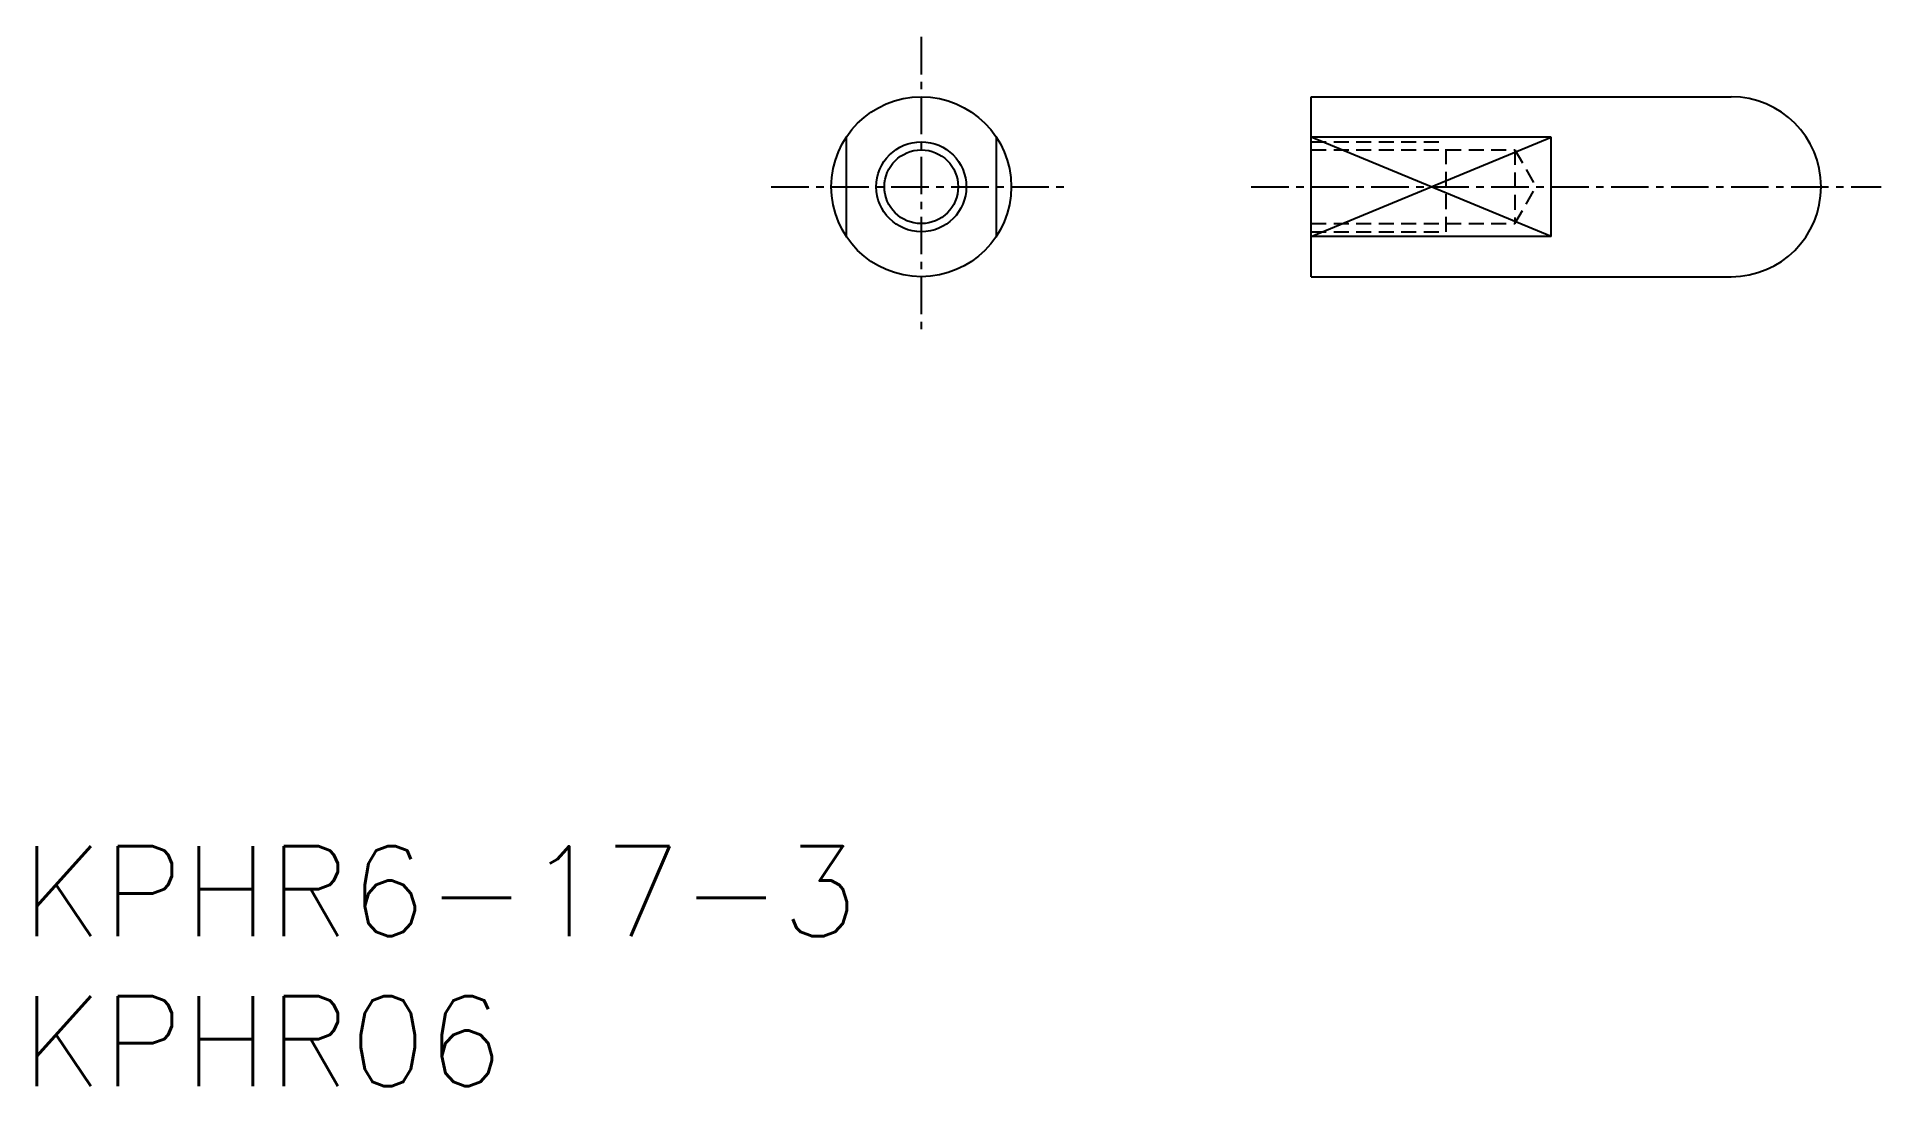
# Model space of a CAD drawing. Extents: x 0.5 to 62, y 0 to 35.
import ezdxf

# ---------------------------------------------------------------- set-up
doc = ezdxf.new("R2010")
doc.units = 0
doc.linetypes.add('CENTER', pattern=[2, 1.25, -0.25, 0.25, -0.25])
doc.linetypes.add('DASHED', pattern=[0.75, 0.5, -0.25])
doc.layers.get('0').update_dxf_attribs({"linetype": 'CONTINUOUS'})
doc.layers.add('CENTER', color=1, linetype='CENTER')
doc.styles.get("Standard").update_dxf_attribs({"font": 'txt.shx'})

# ---------------------------------------------------------------- blocks, each defined once
blk = doc.blocks.new('*U8')
at = {"color": 7, "linetype": 'CONTINUOUS'}
blk.add_text('KPHR06', height=3, dxfattribs=at).set_placement((0, 0))
blk = doc.blocks.new('*U9')
at = {"color": 7, "linetype": 'CONTINUOUS'}
blk.add_text('KPHR6-17-3', height=3, dxfattribs=at).set_placement((0, 5))

msp = doc.modelspace()

# ---------------------------------------------------------------- linework, layer by layer
at = {"color": 7, "linetype": 'CONTINUOUS'}
for p, q in [((43, 33), (57, 33)), ((43, 27), (43, 33)), ((27.5, 31.658), (27.5, 28.342)), ((32.5, 31.658), (32.5, 28.342)), ((51, 31.658), (43, 31.658)), ((43, 28.342), (51, 31.658)), ((51, 28.342), (43, 31.658)), ((51, 28.342), (51, 31.658)), ((51, 28.342), (43, 28.342)), ((43, 27), (57, 27))]:
    msp.add_line(p, q, dxfattribs=at)
at = {"color": 3, "linetype": 'DASHED'}
for p, q in [((43, 31.5), (47.5, 31.5)), ((47.5, 28.5), (47.5, 31.5)), ((43, 31.23), (49.79, 31.23)), ((49.79, 31.23), (50.5, 30)), ((49.79, 31.23), (49.79, 28.77)), ((49.79, 28.77), (50.5, 30)), ((43, 28.77), (49.79, 28.77)), ((43, 28.5), (47.5, 28.5))]:
    msp.add_line(p, q, dxfattribs=at)
at = {"color": 7, "linetype": 'CONTINUOUS'}
for radius in [3, 1.23]:
    msp.add_circle((30, 30), radius, dxfattribs=at)
at = {"color": 3, "linetype": 'CONTINUOUS'}
msp.add_circle((30, 30), 1.5, dxfattribs=at)
at = {"color": 7, "linetype": 'CONTINUOUS'}
msp.add_arc((57, 30), 3, 270, 90, dxfattribs=at)
at = {"layer": 'CENTER', "color": 1, "linetype": 'CENTER'}
for p, q in [((30, 35), (30, 25)), ((25, 30), (35, 30)), ((41, 30), (62, 30))]:
    msp.add_line(p, q, dxfattribs=at)

# ---------------------------------------------------------------- block references
at = {"color": 7, "linetype": 'CONTINUOUS'}
for name in ['*U9', '*U8']:
    msp.add_blockref(name, (0, 0), dxfattribs=at)

doc.saveas('drawing.dxf')
